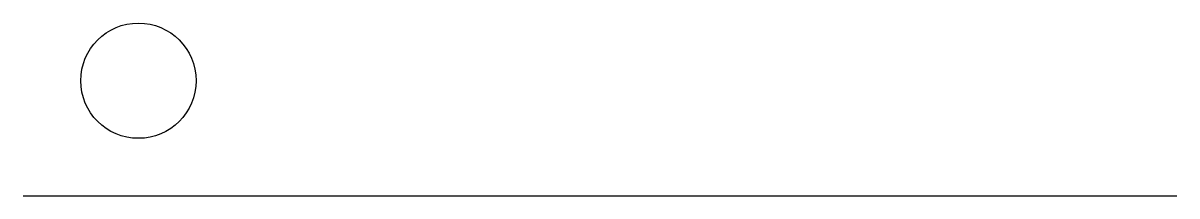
# Model space of a CAD drawing. Header units: inches. Extents: x 0 to 100, y 0 to 15.
import ezdxf

# ---------------------------------------------------------------- set-up
doc = ezdxf.new("R2010")
doc.units = ezdxf.units.IN
doc.layers.add('DUVAR', color=1, linetype='CONTINUOUS')

msp = doc.modelspace()

# ---------------------------------------------------------------- linework, layer by layer
at = {"layer": 'DUVAR'}
msp.add_line((0, 0), (100, 0), dxfattribs=at)
msp.add_circle((10, 10), 5, dxfattribs=at)

doc.saveas('drawing.dxf')
